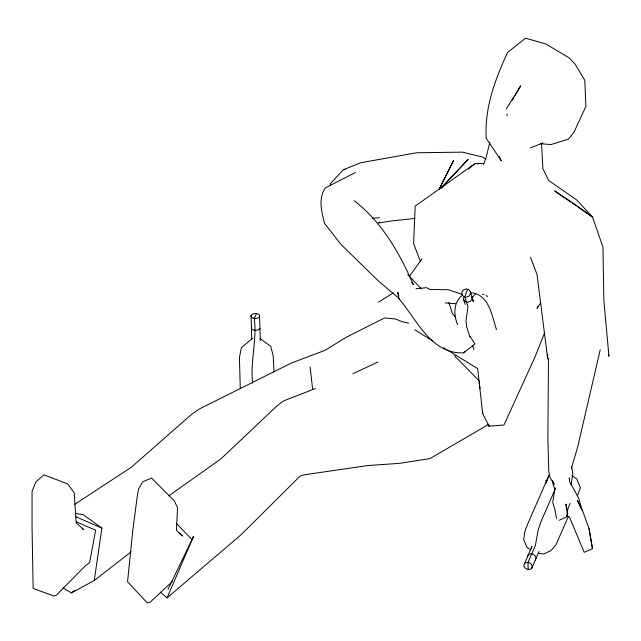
<?xml version="1.0" encoding="UTF-8"?>
<svg xmlns="http://www.w3.org/2000/svg" width="641" height="641" viewBox="0 0 641 641"><rect width="100%" height="100%" fill="white"/><g stroke="black" fill="none" stroke-linecap="round" stroke-linejoin="round"><path stroke-width="0.96" d="M465.118 304.411L463.531 299.443L463.555 297.728M470.382 291.687L470.342 294.267L468.707 296.39L466.103 297.256L463.515 296.519L461.945 294.475L461.985 291.895L463.619 289.772L466.223 288.907L468.811 289.644L470.382 291.687L473.555 301.623L472.505 300.26M471.968 296.655L471.936 299.235L470.302 301.358L467.69 302.223L465.11 301.486L463.531 299.443M548.48 358.728L547.879 437.811L548.752 471.56L549.994 477.465L554.153 484.396L552.646 480.846M63.042 587.925L71.439 592.869L94.243 580.546L101.895 528.112L83.194 514.691L75.438 513.417M555.05 487.945L552.718 502.4L554.785 509.098L556.556 518.425M570.987 484.917L572.854 474.204L571.7 466.752M506.839 115.917L507.215 114.018M600.216 349.786L577.645 447.138L571.347 468.395M489.844 142.39L485.95 158.231L483.298 164.681M467.513 289.275L464.813 296.887L467.986 306.823L465.983 320.452L466.616 326.654L469.957 337.118M546.068 483.154L549 475.269L527.583 524.266L524.659 532.142L523.753 539.666L526.902 547.278L530.724 550.01M531.221 548.319L531.95 546.348L523.761 565.378L524.667 567.565L526.87 569.144L529.522 569.496L531.613 568.503L539.065 551.444M527.495 556.845L528.224 554.874L530.315 553.88L532.967 554.241L535.163 555.811L536.076 558.007L535.339 559.978M531.613 568.503L532.342 566.532L531.437 564.344L529.242 562.766L526.59 562.413L524.498 563.407M577.469 495.661L580.393 487.785L576.772 479.027L571.972 475.59M167.982 589.472L193.406 536.669L192.196 539.85L176.379 523.441M570.065 503.257L567.045 511.238L567.165 516.622L559.136 520.284M544.538 333.016L534.858 357.309L503.962 424.991L489.075 426.193L482.657 413.509L477.665 368.663L447.098 349.778M160.506 592.228L167.037 597.933L193.406 536.669M537.791 306.598L536.99 308.433L540.748 302.744M555.531 488.338L541.252 520.997L538.176 529.979L535.371 545.531L527.912 562.59L528.192 569.32M568.343 516.534L556.051 544.658L551.028 550.539L543.76 553.992L539.153 553.375M256.464 313.641L254.269 318.361C257.113 340.131 250.182 361.364 252.586 383.15M439.269 189.239L453.524 160.603L438.885 189.704M512.207 100.397L513.705 97.825M514.699 96.102L520.692 85.806L506.15 109.226M422.058 258.7L409.439 276.327M461.832 295.725C453.259 302.84 453.644 315.172 457.578 324.618M471.864 297.913L475.382 293.995M485.894 159.393L482.793 157.109L462.393 152.133L416.434 152.79L360.683 162.742L343.448 169.697L330.131 183.919L330.58 185.802M441.417 187.821L468.138 159.377L440.736 188.454M379.656 221.794L378.35 223.06L392.02 220.857L415.039 218.429M172.149 581.675L149.826 602.476L147.142 602.804L127.551 581.691L132.775 530.724L137.318 495.862L138.56 489.051L142.783 481.72L151.588 478.098L174.416 501.03L177.541 507.84L176.435 530.339L182.869 536.068L178.903 533.04M251.737 339.105L251.08 315.42L252.57 314.074L255.134 313.465L257.786 313.826L259.517 315.011L260.318 340.259L260.174 338.696L270.718 346.268L273.178 355.771L274.019 372.036M259.661 316.582L258.163 317.928L255.599 318.537L252.947 318.176L251.216 316.991L251.08 315.42M259.99 328.424L258.491 329.77L255.927 330.379L253.275 330.019L251.544 328.833L251.408 327.263M167.061 597.917L241.272 534.538L300.116 476.119L303.522 474.901L367.758 465.558L399.463 463.355L429.959 458.587L488.538 424.47M468.363 169.12L475.197 163.415L483.971 163.591M252.49 338.344L241.393 347.686L239.422 357.398L240.279 388.406M94.243 580.546L131.165 551.821M398.902 296.262L397.708 292.2L398.71 298.458C416.946 319.482 430.824 354.273 463.555 352.854L465.142 351.693M463.555 352.854L474.997 343.961L470.093 336.525M74.668 590.545L71.439 592.869L74.701 590.561M168.839 495.854L221.033 458.78L276.183 406.666L281.231 402.516L284.267 400.625L315.444 388.51M74.66 504.379L131.381 467.233L191.771 414.19L199.712 408.806L291.519 362.974L325.067 350.315L346.268 337.23L384.544 317.944L395.561 318.986L401.891 321.606L408.654 323.168M378.462 302.143L393.229 292.961M355.426 172.549L325.524 187.773C317.808 198.349 321.782 211.65 324.434 223.228L341.156 244.638L378.991 281.535L399.599 298.834M352.887 373.703L377.813 362.085M581.499 509.25L577.421 500.381L582.877 511.51L589.047 528.641L592.46 548.648L584.207 552.334L569.593 517.455L567.325 515.741M545.355 480.966L547.085 480.197M530.387 147.863L542.831 143.007L540.507 143.72L551.036 144.554L568.399 139.161L574.08 132.022L585.882 106.47L584.768 80.309L575.185 64.276L569.24 57.914L545.988 44.045L525.612 38.196L507.64 52.378C495.181 79.188 484.324 108.209 486.239 138.296L501.35 160.835L499.235 156.396M482.457 294.427L482.841 294.347A4.655 4.423 40.1 0 1 484.027 294.403M416.017 288.698L426.569 287.689L430.055 289.436L448.38 289.748L462.49 294.515M372.493 218.244L379.336 217.732M343.448 169.697L345.443 169.577M445.279 302.873L455.687 303.722M478.058 163.816L475.197 163.415L415.176 206.122L413.629 243.756L420.424 261.456M470.887 292.729C489.131 294.131 491.935 315.917 496.495 329.626M76.335 521.814L95.629 530.187L89.596 562.742L85.726 565.426L56.368 595.233L53.98 596.042L33.14 588.398L32.05 527.759L32.05 491.343L36 481.784L43.9 474.837L67.698 483.907L74.212 492.873L76.159 522.824L83.835 529.682L82.184 528.817M75.598 516.638L101.895 528.112M414.823 329.835L432.659 340.852M443.7 347.678L445.399 348.728M570.746 202.043L554.593 190.89L575.466 204.743L592.548 217.107L602.949 247.097L603.862 300.645L608.95 356.3L608.557 354.369M572.365 203.157L576.403 205.953M578.014 207.067L592.548 217.107L576.66 199.928L548.624 180.433L542.879 168.743L541.565 143.872M354.193 200.657C381.772 222.058 399.72 253.003 413.277 284.62L411.69 282.24M407.716 274.532L421.361 288.875M454.421 355.659L479.115 380.826M455.495 317.199L452.418 313.545L448.876 302.496M487.36 296.791L487.056 296.27A4.655 4.423 40.1 0 0 486.215 295.397M488.274 424.366L489.075 426.193L488.45 424.31M554.81 488.907L553.463 485.758L552.47 480.918M530.5 257.265L537.022 274.548L547.735 359.048L547.67 354.112M472.689 345.675L473.907 349.481M582.06 510.108L578.719 498.193L569.641 481.744L569.352 477.914L569.384 480.438M592.46 548.648L589.047 528.641M310.108 366.964L312.656 389.488M479.228 381.82L479.973 388.75M482.336 410.536L482.657 413.509L482.537 410.56M566.5 509.875L565.939 504.09L567.694 513.353L567.165 516.622L566.973 514.699"/></g></svg>
